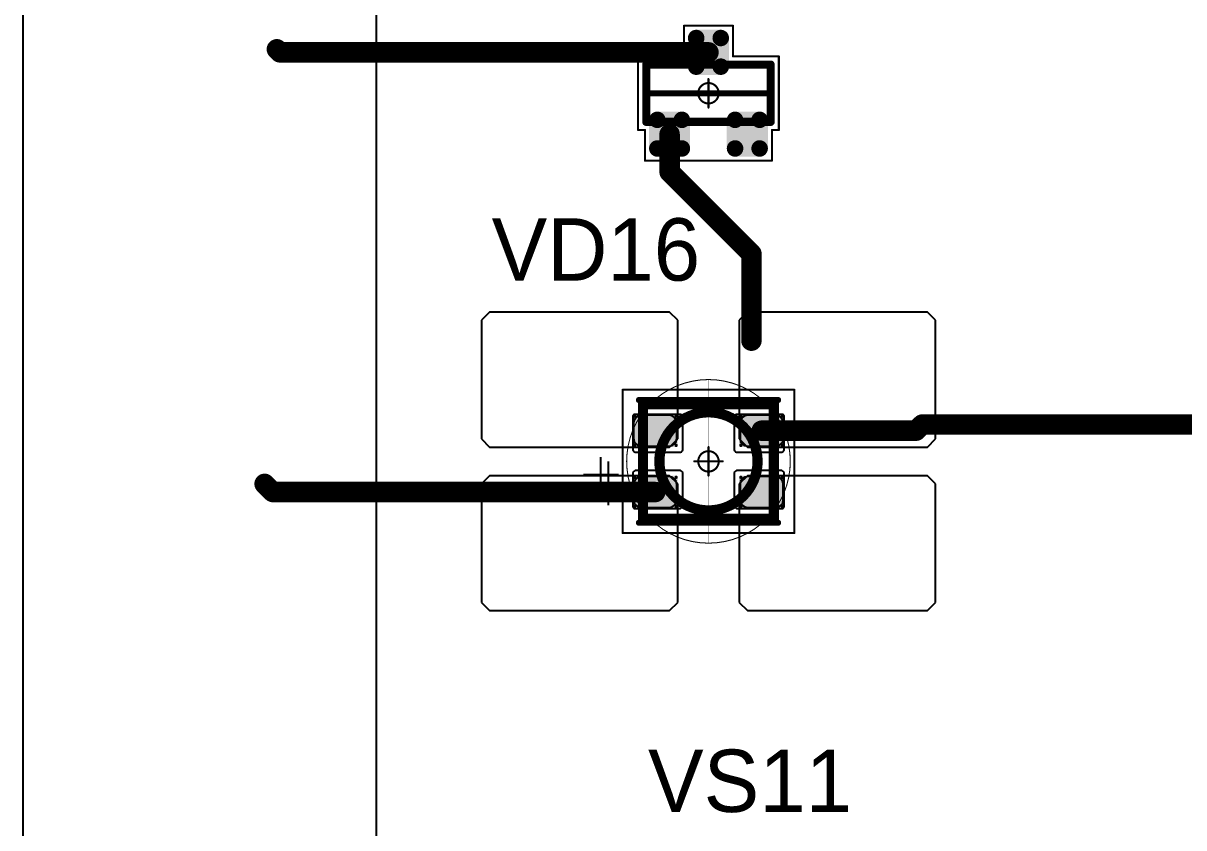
# Model space of a CAD drawing. Header units: millimetres. Extents: x 0 to 400, y 0 to 511.
# Drawn here: x 43.25 to 71.62, y 112.54 to 132.21 of the extents above; entities that cross this region are included whole.
import ezdxf

# ---------------------------------------------------------------- set-up
doc = ezdxf.new("R2010")
doc.units = ezdxf.units.MM
for name, color, linetype in [('Mechanical13', 56, 'Continuous'), ('Mechanical15', 56, 'Continuous'), ('Mechanical2', 216, 'Continuous'), ('TopLayer', 1, 'Continuous'), ('TopOverlay', 2, 'Continuous'), ('TopPaste', 8, 'Continuous'), ('TopSolder', 216, 'Continuous')]:
    doc.layers.add(name, color=color, linetype=linetype)

# ---------------------------------------------------------------- blocks, each defined once
blk = doc.blocks.new('SOT23_581')
at = {"layer": 'Mechanical13', "const_width": 0.2}
for points in [[(-0.7, 1.52), (0.7, 1.52)], [(-0.7, 1.52), (-0.7, -1.52)], [(0.7, 1.52), (0.7, -1.52)], [(-0.7, -1.52), (0.7, -1.52)]]:
    blk.add_lwpolyline(points, dxfattribs=at)
at = {"layer": 'Mechanical13', "const_width": 0.1}
for points in [[(-0.75, 1.52, 1), (-0.65, 1.52, 1)], [(-0.75, 1.52, 1), (-0.65, 1.52, 1)], [(0.65, 1.52, 1), (0.75, 1.52, 1)], [(0.65, 1.52, 1), (0.75, 1.52, 1)], [(-0.75, -1.52, 1), (-0.65, -1.52, 1)], [(-0.75, -1.52, 1), (-0.65, -1.52, 1)], [(0.65, -1.52, 1), (0.75, -1.52, 1)], [(0.65, -1.52, 1), (0.75, -1.52, 1)]]:
    blk.add_lwpolyline(points, format="xyb", close=True, dxfattribs=at)
at = {"layer": 'Mechanical15', "const_width": 0.05}
for points in [[(-0.9, 1.72), (-0.9, 1.55)], [(-0.9, 1.72), (0.9, 1.72)], [(0.9, 1.72), (0.9, 0.6)], [(-1.65, 1.55), (-1.65, -1.55)], [(-1.65, 1.55), (-0.9, 1.55)], [(0.9, 0.6), (1.65, 0.6)], [(1.65, 0.6), (1.65, -0.6)], [(0, 0.35), (0, -0.35)], [(-0.35, 0), (0.35, 0)], [(0.9, -0.6), (1.65, -0.6)], [(0.9, -0.6), (0.9, -1.72)], [(-1.65, -1.55), (-0.9, -1.55)], [(-0.9, -1.55), (-0.9, -1.72)], [(-0.9, -1.72), (0.9, -1.72)]]:
    blk.add_lwpolyline(points, dxfattribs=at)
at = {"layer": 'Mechanical15'}
for points, const_width in [([(-0.913, 1.72, 1), (-0.888, 1.72, 1)], 0.025), ([(-0.913, 1.72, 1), (-0.888, 1.72, 1)], 0.025), ([(0.888, 1.72, 1), (0.913, 1.72, 1)], 0.025), ([(0.888, 1.72, 1), (0.913, 1.72, 1)], 0.025), ([(-1.662, 1.55, 1), (-1.637, 1.55, 1)], 0.025), ([(-1.662, 1.55, 1), (-1.637, 1.55, 1)], 0.025), ([(-0.913, 1.55, 1), (-0.888, 1.55, 1)], 0.025), ([(-0.913, 1.55, 1), (-0.888, 1.55, 1)], 0.025), ([(0.888, 0.6, 1), (0.913, 0.6, 1)], 0.025), ([(0.888, 0.6, 1), (0.913, 0.6, 1)], 0.025), ([(1.637, 0.6, 1), (1.662, 0.6, 1)], 0.025), ([(1.637, 0.6, 1), (1.662, 0.6, 1)], 0.025), ([(-0.012, 0.35, 1), (0.012, 0.35, 1)], 0.025), ([(-0.362, 0, 1), (-0.337, 0, 1)], 0.025), ([(0.25, 0, 1), (-0.25, 0, 1)], 0.05), ([(-0.262, 0, 1), (-0.238, 0, 1)], 0.025), ([(0.238, 0, 1), (0.262, 0, 1)], 0.025), ([(0.337, 0, 1), (0.362, 0, 1)], 0.025), ([(-0.012, -0.35, 1), (0.012, -0.35, 1)], 0.025), ([(0.888, -0.6, 1), (0.913, -0.6, 1)], 0.025), ([(0.888, -0.6, 1), (0.913, -0.6, 1)], 0.025), ([(1.637, -0.6, 1), (1.662, -0.6, 1)], 0.025), ([(1.637, -0.6, 1), (1.662, -0.6, 1)], 0.025), ([(-1.662, -1.55, 1), (-1.637, -1.55, 1)], 0.025), ([(-1.662, -1.55, 1), (-1.637, -1.55, 1)], 0.025), ([(-0.913, -1.55, 1), (-0.888, -1.55, 1)], 0.025), ([(-0.913, -1.55, 1), (-0.888, -1.55, 1)], 0.025), ([(-0.913, -1.72, 1), (-0.888, -1.72, 1)], 0.025), ([(-0.913, -1.72, 1), (-0.888, -1.72, 1)], 0.025), ([(0.888, -1.72, 1), (0.913, -1.72, 1)], 0.025), ([(0.888, -1.72, 1), (0.913, -1.72, 1)], 0.025)]:
    blk.add_lwpolyline(points, format="xyb", close=True, dxfattribs=dict(at, const_width=const_width))
at = {"layer": 'TopLayer', "const_width": 0.1}
for points in [[(-1.4, 1.25, 1), (-1.3, 1.25, 1)], [(-0.7, 1.25, 1), (-0.6, 1.25, 1)], [(-1.4, 0.65, 1), (-1.3, 0.65, 1)], [(-0.7, 0.65, 1), (-0.6, 0.65, 1)], [(0.6, 0.3, 1), (0.7, 0.3, 1)], [(1.3, 0.3, 1), (1.4, 0.3, 1)], [(0.6, -0.3, 1), (0.7, -0.3, 1)], [(1.3, -0.3, 1), (1.4, -0.3, 1)], [(-1.4, -0.65, 1), (-1.3, -0.65, 1)], [(-0.7, -0.65, 1), (-0.6, -0.65, 1)], [(-1.4, -1.25, 1), (-1.3, -1.25, 1)], [(-0.7, -1.25, 1), (-0.6, -1.25, 1)]]:
    blk.add_lwpolyline(points, format="xyb", close=True, dxfattribs=at)
at = {"layer": 'TopLayer'}
for points in [[(-1.45, 1.25), (-1.45, 0.65), (-0.55, 1.25), (-0.55, 0.65)], [(-1.35, 1.35), (-1.35, 0.55), (-0.65, 1.35), (-0.65, 0.55)], [(0.55, 0.3), (0.55, -0.3), (1.45, 0.3), (1.45, -0.3)], [(0.65, 0.4), (0.65, -0.4), (1.35, 0.4), (1.35, -0.4)], [(-1.35, -0.55), (-1.35, -1.35), (-0.65, -0.55), (-0.65, -1.35)], [(-1.45, -0.65), (-1.45, -1.25), (-0.55, -0.65), (-0.55, -1.25)]]:
    blk.add_solid(points, dxfattribs=at)
at = {"layer": 'TopOverlay', "const_width": 0.15}
blk.add_lwpolyline([(0, 1.5), (0, -1.5)], dxfattribs=at)
at = {"layer": 'TopOverlay', "const_width": 0.075}
for points in [[(-0.038, 1.5, 1), (0.038, 1.5, 1)], [(-0.038, -1.5, 1), (0.038, -1.5, 1)]]:
    blk.add_lwpolyline(points, format="xyb", close=True, dxfattribs=at)
at = {"layer": 'TopPaste', "const_width": 0.075}
for points in [[(-1.387, 1.25, 1), (-1.313, 1.25, 1)], [(-0.687, 1.25, 1), (-0.613, 1.25, 1)], [(-1.387, 0.65, 1), (-1.313, 0.65, 1)], [(-0.687, 0.65, 1), (-0.613, 0.65, 1)], [(0.613, 0.3, 1), (0.687, 0.3, 1)], [(1.313, 0.3, 1), (1.387, 0.3, 1)], [(0.613, -0.3, 1), (0.687, -0.3, 1)], [(1.313, -0.3, 1), (1.387, -0.3, 1)], [(-1.387, -0.65, 1), (-1.313, -0.65, 1)], [(-0.687, -0.65, 1), (-0.613, -0.65, 1)], [(-1.387, -1.25, 1), (-1.313, -1.25, 1)], [(-0.687, -1.25, 1), (-0.613, -1.25, 1)]]:
    blk.add_lwpolyline(points, format="xyb", close=True, dxfattribs=at)
at = {"layer": 'TopPaste'}
for points in [[(-1.425, 1.25), (-1.425, 0.65), (-0.575, 1.25), (-0.575, 0.65)], [(-1.35, 1.325), (-1.35, 0.575), (-0.65, 1.325), (-0.65, 0.575)], [(0.575, 0.3), (0.575, -0.3), (1.425, 0.3), (1.425, -0.3)], [(0.65, 0.375), (0.65, -0.375), (1.35, 0.375), (1.35, -0.375)], [(-1.425, -0.65), (-1.425, -1.25), (-0.575, -0.65), (-0.575, -1.25)], [(-1.35, -0.575), (-1.35, -1.325), (-0.65, -0.575), (-0.65, -1.325)]]:
    blk.add_solid(points, dxfattribs=at)
at = {"layer": 'TopSolder', "const_width": 0.202}
for points in [[(-1.451, 1.25, 1), (-1.249, 1.25, 1)], [(-0.751, 1.25, 1), (-0.549, 1.25, 1)], [(-1.451, 0.65, 1), (-1.249, 0.65, 1)], [(-0.751, 0.65, 1), (-0.549, 0.65, 1)], [(0.549, 0.3, 1), (0.751, 0.3, 1)], [(1.249, 0.3, 1), (1.451, 0.3, 1)], [(0.549, -0.3, 1), (0.751, -0.3, 1)], [(1.249, -0.3, 1), (1.451, -0.3, 1)], [(-1.451, -0.65, 1), (-1.249, -0.65, 1)], [(-0.751, -0.65, 1), (-0.549, -0.65, 1)], [(-1.451, -1.25, 1), (-1.249, -1.25, 1)], [(-0.751, -1.25, 1), (-0.549, -1.25, 1)]]:
    blk.add_lwpolyline(points, format="xyb", close=True, dxfattribs=at)
at = {"layer": 'TopSolder'}
for points in [[(-1.35, 1.452), (-1.35, 0.448), (-0.65, 1.452), (-0.65, 0.448)], [(-1.552, 1.25), (-1.552, 0.65), (-0.448, 1.25), (-0.448, 0.65)], [(0.448, 0.3), (0.448, -0.3), (1.552, 0.3), (1.552, -0.3)], [(0.65, 0.502), (0.65, -0.502), (1.35, 0.502), (1.35, -0.502)], [(-1.35, -0.448), (-1.35, -1.452), (-0.65, -0.448), (-0.65, -1.452)], [(-1.552, -0.65), (-1.552, -1.25), (-0.448, -0.65), (-0.448, -1.25)]]:
    blk.add_solid(points, dxfattribs=at)
blk = doc.blocks.new('E65F_785')
at = {"layer": 'Mechanical13'}
for p, q in [((2.441, 1.071), (2.441, 0)), ((1.905, 0.536), (2.976, 0.536))]:
    blk.add_line(p, q, dxfattribs=at)
at = {"layer": 'Mechanical13', "const_width": 0.25}
for points in [[(-1.6, 1.4), (-1.6, -1.4)], [(1.6, 1.4), (-1.6, 1.4)], [(1.6, 1.4), (1.6, -1.4)], [(1.6, -1.4), (-1.6, -1.4)]]:
    blk.add_lwpolyline(points, dxfattribs=at)
at = {"layer": 'Mechanical13'}
for points, const_width in [([(-1.663, 1.4, 1), (-1.538, 1.4, 1)], 0.125), ([(-1.663, 1.4, 1), (-1.538, 1.4, 1)], 0.125), ([(1.537, 1.4, 1), (1.662, 1.4, 1)], 0.125), ([(1.537, 1.4, 1), (1.662, 1.4, 1)], 0.125), ([(1.2, 0, 1), (-1.2, 0, 1)], 0.25), ([(-1.263, 0, 1), (-1.138, 0, 1)], 0.125), ([(1.137, 0, 1), (1.262, 0, 1)], 0.125), ([(-1.663, -1.4, 1), (-1.538, -1.4, 1)], 0.125), ([(-1.663, -1.4, 1), (-1.538, -1.4, 1)], 0.125), ([(1.537, -1.4, 1), (1.662, -1.4, 1)], 0.125), ([(1.537, -1.4, 1), (1.662, -1.4, 1)], 0.125)]:
    blk.add_lwpolyline(points, format="xyb", close=True, dxfattribs=dict(at, const_width=const_width))
at = {"layer": 'Mechanical15', "const_width": 0.05}
for points in [[(2.1, 1.75), (-2.1, 1.75)], [(-2.1, 1.75), (-2.1, -1.75)], [(2.1, 1.75), (2.1, -1.75)], [(0, -0.35), (0, 0.35)], [(0, -0.35), (0, 0.35)], [(0.35, 0), (-0.35, 0)], [(0.35, 0), (-0.35, 0)], [(2.1, -1.75), (-2.1, -1.75)]]:
    blk.add_lwpolyline(points, dxfattribs=at)
at = {"layer": 'Mechanical15'}
for points, const_width in [([(-2.113, 1.75, 1), (-2.088, 1.75, 1)], 0.025), ([(-2.113, 1.75, 1), (-2.088, 1.75, 1)], 0.025), ([(2.087, 1.75, 1), (2.112, 1.75, 1)], 0.025), ([(2.087, 1.75, 1), (2.112, 1.75, 1)], 0.025), ([(-0.013, 0.35, 1), (0.012, 0.35, 1)], 0.025), ([(-0.013, 0.35, 1), (0.012, 0.35, 1)], 0.025), ([(-0.363, 0, 1), (-0.338, 0, 1)], 0.025), ([(-0.363, 0, 1), (-0.338, 0, 1)], 0.025), ([(0.25, 0, 1), (-0.25, 0, 1)], 0.05), ([(0.25, 0, 1), (-0.25, 0, 1)], 0.05), ([(-0.263, 0, 1), (-0.238, 0, 1)], 0.025), ([(-0.263, 0, 1), (-0.238, 0, 1)], 0.025), ([(0.237, 0, 1), (0.262, 0, 1)], 0.025), ([(0.237, 0, 1), (0.262, 0, 1)], 0.025), ([(0.337, 0, 1), (0.362, 0, 1)], 0.025), ([(0.337, 0, 1), (0.362, 0, 1)], 0.025), ([(-0.013, -0.35, 1), (0.012, -0.35, 1)], 0.025), ([(-0.013, -0.35, 1), (0.012, -0.35, 1)], 0.025), ([(-2.113, -1.75, 1), (-2.088, -1.75, 1)], 0.025), ([(-2.113, -1.75, 1), (-2.088, -1.75, 1)], 0.025), ([(2.087, -1.75, 1), (2.112, -1.75, 1)], 0.025), ([(2.087, -1.75, 1), (2.112, -1.75, 1)], 0.025)]:
    blk.add_lwpolyline(points, format="xyb", close=True, dxfattribs=dict(at, const_width=const_width))
at = {"layer": 'TopLayer'}
for p, q in [((-5.35, 3.65), (-5.55, 3.45)), ((-5.55, 3.45), (-5.55, 3.45)), ((-5.55, 3.45), (-5.55, 0.55)), ((-0.95, 3.65), (-5.35, 3.65)), ((-5.35, 3.65), (-5.35, 3.65)), ((-0.75, 3.45), (-0.95, 3.65)), ((-0.75, 0.55), (-0.75, 3.45)), ((0.95, 3.65), (0.75, 3.45)), ((0.75, 3.45), (0.75, 3.45)), ((0.75, 3.45), (0.75, 0.55)), ((5.35, 3.65), (0.95, 3.65)), ((0.95, 3.65), (0.95, 3.65)), ((5.55, 3.45), (5.35, 3.65)), ((5.55, 0.55), (5.55, 3.45)), ((-5.55, 0.55), (-5.35, 0.35)), ((-5.35, 0.35), (-0.95, 0.35)), ((-0.95, 0.35), (-0.75, 0.55)), ((0.75, 0.55), (0.95, 0.35)), ((0.95, 0.35), (5.35, 0.35)), ((5.35, 0.35), (5.55, 0.55)), ((-5.35, -0.35), (-5.55, -0.55)), ((-5.55, -0.55), (-5.55, -0.55)), ((-5.55, -0.55), (-5.55, -3.45)), ((-0.95, -0.35), (-5.35, -0.35)), ((-5.35, -0.35), (-5.35, -0.35)), ((-0.75, -0.55), (-0.95, -0.35)), ((-0.75, -3.45), (-0.75, -0.55)), ((0.95, -0.35), (0.75, -0.55)), ((0.75, -0.55), (0.75, -0.55)), ((0.75, -0.55), (0.75, -3.45)), ((5.35, -0.35), (0.95, -0.35)), ((0.95, -0.35), (0.95, -0.35)), ((5.55, -0.55), (5.35, -0.35)), ((5.55, -3.45), (5.55, -0.55)), ((-5.55, -3.45), (-5.35, -3.65)), ((-5.35, -3.65), (-0.95, -3.65)), ((-0.95, -3.65), (-0.75, -3.45)), ((0.75, -3.45), (0.95, -3.65)), ((0.95, -3.65), (5.35, -3.65)), ((5.35, -3.65), (5.55, -3.45))]:
    blk.add_line(p, q, dxfattribs=at)
at = {"layer": 'TopLayer', "const_width": 0.04}
for points in [[(-1.83, 1.11, 1), (-1.79, 1.11, 1)], [(-0.81, 1.11, 1), (-0.77, 1.11, 1)], [(0.77, 1.11, 1), (0.81, 1.11, 1)], [(1.79, 1.11, 1), (1.83, 1.11, 1)], [(-1.83, 0.39, 1), (-1.79, 0.39, 1)], [(-0.81, 0.39, 1), (-0.77, 0.39, 1)], [(0.77, 0.39, 1), (0.81, 0.39, 1)], [(1.79, 0.39, 1), (1.83, 0.39, 1)], [(-1.83, -0.39, 1), (-1.79, -0.39, 1)], [(-0.81, -0.39, 1), (-0.77, -0.39, 1)], [(0.77, -0.39, 1), (0.81, -0.39, 1)], [(1.79, -0.39, 1), (1.83, -0.39, 1)], [(-1.83, -1.11, 1), (-1.79, -1.11, 1)], [(-0.81, -1.11, 1), (-0.77, -1.11, 1)], [(0.77, -1.11, 1), (0.81, -1.11, 1)], [(1.79, -1.11, 1), (1.83, -1.11, 1)]]:
    blk.add_lwpolyline(points, format="xyb", close=True, dxfattribs=at)
at = {"layer": 'TopLayer'}
for points in [[(-1.81, 1.15), (-1.81, 0.35), (-0.79, 1.15), (-0.79, 0.35)], [(0.79, 1.15), (0.79, 0.35), (1.81, 1.15), (1.81, 0.35)], [(-1.85, 1.11), (-1.85, 0.39), (-0.75, 1.11), (-0.75, 0.39)], [(0.75, 1.11), (0.75, 0.39), (1.85, 1.11), (1.85, 0.39)], [(-1.85, -0.39), (-1.85, -1.11), (-0.75, -0.39), (-0.75, -1.11)], [(-1.81, -0.35), (-1.81, -1.15), (-0.79, -0.35), (-0.79, -1.15)], [(0.75, -0.39), (0.75, -1.11), (1.85, -0.39), (1.85, -1.11)], [(0.79, -0.35), (0.79, -1.15), (1.81, -0.35), (1.81, -1.15)]]:
    blk.add_solid(points, dxfattribs=at)
at = {"layer": 'TopOverlay'}
for p, q in [((2.628, 0.757), (2.628, -0.1)), ((2.2, 0.328), (3.057, 0.328))]:
    blk.add_line(p, q, dxfattribs=at)
at = {"layer": 'TopOverlay', "const_width": 0.15}
for points in [[(1.7, 1.5), (-1.7, 1.5)], [(1.7, -1.5), (-1.7, -1.5)]]:
    blk.add_lwpolyline(points, dxfattribs=at)
at = {"layer": 'TopOverlay', "const_width": 0.075}
for points in [[(-1.738, 1.5, 1), (-1.663, 1.5, 1)], [(1.662, 1.5, 1), (1.737, 1.5, 1)], [(-1.738, -1.5, 1), (-1.663, -1.5, 1)], [(1.662, -1.5, 1), (1.737, -1.5, 1)]]:
    blk.add_lwpolyline(points, format="xyb", close=True, dxfattribs=at)
at = {"layer": 'TopPaste'}
for p, q in [((-1.814, 1.011), (-1.829, 0.938)), ((-1.829, 0.938), (-1.829, 0.562)), ((-1.773, 1.073), (-1.814, 1.011)), ((-1.711, 1.114), (-1.773, 1.073)), ((-1.638, 1.129), (-1.711, 1.114)), ((-0.963, 1.129), (-1.638, 1.129)), ((-0.889, 1.114), (-0.963, 1.129)), ((-0.827, 1.073), (-0.889, 1.114)), ((-0.786, 1.011), (-0.827, 1.073)), ((-0.771, 0.938), (-0.786, 1.011)), ((-0.771, 0.562), (-0.771, 0.938)), ((0.786, 1.011), (0.771, 0.938)), ((0.771, 0.938), (0.771, 0.562)), ((0.827, 1.073), (0.786, 1.011)), ((0.889, 1.114), (0.827, 1.073)), ((0.962, 1.129), (0.889, 1.114)), ((1.637, 1.129), (0.962, 1.129)), ((1.711, 1.114), (1.637, 1.129)), ((1.773, 1.073), (1.711, 1.114)), ((1.814, 1.011), (1.773, 1.073)), ((1.829, 0.938), (1.814, 1.011)), ((1.829, 0.562), (1.829, 0.938)), ((-1.829, 0.562), (-1.814, 0.489)), ((-1.814, 0.489), (-1.773, 0.427)), ((-1.773, 0.427), (-1.711, 0.386)), ((-1.711, 0.386), (-1.638, 0.371)), ((-1.638, 0.371), (-0.963, 0.371)), ((-0.963, 0.371), (-0.889, 0.386)), ((-0.889, 0.386), (-0.827, 0.427)), ((-0.827, 0.427), (-0.786, 0.489)), ((-0.786, 0.489), (-0.771, 0.562)), ((0.771, 0.562), (0.786, 0.489)), ((0.786, 0.489), (0.827, 0.427)), ((0.827, 0.427), (0.889, 0.386)), ((0.889, 0.386), (0.962, 0.371)), ((0.962, 0.371), (1.637, 0.371)), ((1.637, 0.371), (1.711, 0.386)), ((1.711, 0.386), (1.773, 0.427)), ((1.773, 0.427), (1.814, 0.489)), ((1.814, 0.489), (1.829, 0.562)), ((-1.814, -0.489), (-1.829, -0.563)), ((-1.829, -0.563), (-1.829, -0.938)), ((-1.773, -0.427), (-1.814, -0.489)), ((-1.711, -0.386), (-1.773, -0.427)), ((-1.638, -0.371), (-1.711, -0.386)), ((-0.963, -0.371), (-1.638, -0.371)), ((-0.889, -0.386), (-0.963, -0.371)), ((-0.827, -0.427), (-0.889, -0.386)), ((-0.786, -0.489), (-0.827, -0.427)), ((-0.771, -0.563), (-0.786, -0.489)), ((-0.771, -0.938), (-0.771, -0.563)), ((0.786, -0.489), (0.771, -0.563)), ((0.771, -0.563), (0.771, -0.938)), ((0.827, -0.427), (0.786, -0.489)), ((0.889, -0.386), (0.827, -0.427)), ((0.962, -0.371), (0.889, -0.386)), ((1.637, -0.371), (0.962, -0.371)), ((1.711, -0.386), (1.637, -0.371)), ((1.773, -0.427), (1.711, -0.386)), ((1.814, -0.489), (1.773, -0.427)), ((1.829, -0.563), (1.814, -0.489)), ((1.829, -0.938), (1.829, -0.563)), ((-1.829, -0.938), (-1.814, -1.011)), ((-1.814, -1.011), (-1.773, -1.073)), ((-1.773, -1.073), (-1.711, -1.114)), ((-1.711, -1.114), (-1.638, -1.129)), ((-1.638, -1.129), (-0.963, -1.129)), ((-0.963, -1.129), (-0.889, -1.114)), ((-0.889, -1.114), (-0.827, -1.073)), ((-0.827, -1.073), (-0.786, -1.011)), ((-0.786, -1.011), (-0.771, -0.938)), ((0.771, -0.938), (0.786, -1.011)), ((0.786, -1.011), (0.827, -1.073)), ((0.827, -1.073), (0.889, -1.114)), ((0.889, -1.114), (0.962, -1.129)), ((0.962, -1.129), (1.637, -1.129)), ((1.637, -1.129), (1.711, -1.114)), ((1.711, -1.114), (1.773, -1.073)), ((1.773, -1.073), (1.814, -1.011)), ((1.814, -1.011), (1.829, -0.938))]:
    blk.add_line(p, q, dxfattribs=at)
at = {"layer": 'TopSolder'}
for p, q in [((-1.828, 1.143), (-1.842, 1.129)), ((-1.81, 1.151), (-1.828, 1.143)), ((-1.8, 1.151), (-1.81, 1.151)), ((-0.7, 1.151), (-1.8, 1.151)), ((-0.685, 1.151), (-0.7, 1.151)), ((-0.7, 1.151), (-0.7, 1.151)), ((-0.658, 1.139), (-0.685, 1.151)), ((-0.636, 1.118), (-0.658, 1.139)), ((0.657, 1.139), (0.636, 1.118)), ((0.685, 1.151), (0.657, 1.139)), ((0.7, 1.151), (0.685, 1.151)), ((1.8, 1.151), (0.7, 1.151)), ((1.81, 1.151), (1.8, 1.151)), ((1.8, 1.151), (1.8, 1.151)), ((1.828, 1.143), (1.81, 1.151)), ((1.842, 1.129), (1.828, 1.143)), ((-1.842, 1.129), (-1.85, 1.111)), ((-1.85, 1.111), (-1.85, 1.101)), ((-1.85, 1.101), (-1.85, 1.101)), ((-1.85, 1.101), (-1.85, 0.301)), ((-0.625, 1.09), (-0.636, 1.118)), ((-0.625, 1.076), (-0.625, 1.09)), ((-0.625, 0.301), (-0.625, 1.076)), ((0.636, 1.118), (0.625, 1.09)), ((0.625, 1.09), (0.625, 1.076)), ((0.625, 1.076), (0.625, 1.076)), ((0.625, 1.076), (0.625, 0.301)), ((1.85, 1.111), (1.842, 1.129)), ((1.85, 1.101), (1.85, 1.111)), ((1.85, 0.301), (1.85, 1.101)), ((-1.85, 0.301), (-1.85, 0.286)), ((-1.85, 0.286), (-1.839, 0.258)), ((-0.636, 0.258), (-0.625, 0.286)), ((-0.625, 0.286), (-0.625, 0.301)), ((-0.625, 0.301), (-0.625, 0.301)), ((0.625, 0.301), (0.625, 0.286)), ((0.625, 0.286), (0.636, 0.258)), ((1.839, 0.258), (1.85, 0.286)), ((1.85, 0.286), (1.85, 0.301)), ((1.85, 0.301), (1.85, 0.301)), ((-1.839, 0.258), (-1.818, 0.237)), ((-1.818, 0.237), (-1.79, 0.226)), ((-1.79, 0.226), (-1.775, 0.226)), ((-1.775, 0.226), (-1.775, 0.226)), ((-1.775, 0.226), (-0.7, 0.226)), ((-0.7, 0.226), (-0.685, 0.226)), ((-0.685, 0.226), (-0.658, 0.237)), ((-0.658, 0.237), (-0.636, 0.258)), ((0.636, 0.258), (0.657, 0.237)), ((0.657, 0.237), (0.685, 0.226)), ((0.685, 0.226), (0.7, 0.226)), ((0.7, 0.226), (0.7, 0.226)), ((0.7, 0.226), (1.775, 0.226)), ((1.775, 0.226), (1.79, 0.226)), ((1.79, 0.226), (1.817, 0.237)), ((1.817, 0.237), (1.839, 0.258)), ((-1.839, -0.257), (-1.85, -0.285)), ((-1.818, -0.236), (-1.839, -0.257)), ((-1.79, -0.224), (-1.818, -0.236)), ((-1.775, -0.224), (-1.79, -0.224)), ((-0.7, -0.224), (-1.775, -0.224)), ((-0.685, -0.224), (-0.7, -0.224)), ((-0.7, -0.224), (-0.7, -0.224)), ((-0.658, -0.236), (-0.685, -0.224)), ((-0.636, -0.257), (-0.658, -0.236)), ((-0.625, -0.285), (-0.636, -0.257)), ((0.636, -0.257), (0.625, -0.285)), ((0.657, -0.236), (0.636, -0.257)), ((0.685, -0.224), (0.657, -0.236)), ((0.7, -0.224), (0.685, -0.224)), ((1.775, -0.224), (0.7, -0.224)), ((1.79, -0.224), (1.775, -0.224)), ((1.775, -0.224), (1.775, -0.224)), ((1.817, -0.236), (1.79, -0.224)), ((1.839, -0.257), (1.817, -0.236)), ((1.85, -0.285), (1.839, -0.257)), ((-1.85, -0.285), (-1.85, -0.299)), ((-1.85, -0.299), (-1.85, -0.299)), ((-1.85, -0.299), (-1.85, -1.099)), ((-0.625, -0.299), (-0.625, -0.285)), ((-0.625, -1.074), (-0.625, -0.299)), ((0.625, -0.285), (0.625, -0.299)), ((0.625, -0.299), (0.625, -0.299)), ((0.625, -0.299), (0.625, -1.074)), ((1.85, -0.299), (1.85, -0.285)), ((1.85, -1.099), (1.85, -0.299)), ((-1.85, -1.099), (-1.85, -1.109)), ((-1.85, -1.109), (-1.842, -1.128)), ((-1.842, -1.128), (-1.828, -1.142)), ((-0.658, -1.138), (-0.636, -1.117)), ((-0.636, -1.117), (-0.625, -1.089)), ((-0.625, -1.089), (-0.625, -1.074)), ((-0.625, -1.074), (-0.625, -1.074)), ((0.625, -1.074), (0.625, -1.089)), ((0.625, -1.089), (0.636, -1.117)), ((0.636, -1.117), (0.657, -1.138)), ((1.828, -1.142), (1.842, -1.128)), ((1.842, -1.128), (1.85, -1.109)), ((1.85, -1.109), (1.85, -1.099)), ((1.85, -1.099), (1.85, -1.099)), ((-1.828, -1.142), (-1.81, -1.149)), ((-1.81, -1.149), (-1.8, -1.149)), ((-1.8, -1.149), (-0.7, -1.149)), ((-1.8, -1.149), (-1.8, -1.149)), ((-0.7, -1.149), (-0.685, -1.149)), ((-0.685, -1.149), (-0.658, -1.138)), ((0.657, -1.138), (0.685, -1.149)), ((0.685, -1.149), (0.7, -1.149)), ((0.7, -1.149), (1.8, -1.149)), ((0.7, -1.149), (0.7, -1.149)), ((1.8, -1.149), (1.81, -1.149)), ((1.81, -1.149), (1.828, -1.142))]:
    blk.add_line(p, q, dxfattribs=at)

msp = doc.modelspace()

# ---------------------------------------------------------------- linework, layer by layer
at = {"layer": 'Mechanical2'}
for points, const_width in [([(62, 121.5, 1), (58, 121.5, 1)], 0.0254), ([(60, 123.5, 1), (60, 123.5, 1)], 0.0005), ([(57.994, 121.5, 1), (58.006, 121.5, 1)], 0.0127), ([(58, 121.5, 1), (58, 121.5, 1)], 0.0005), ([(61.994, 121.5, 1), (62.006, 121.5, 1)], 0.0127), ([(62, 121.5, 1), (62, 121.5, 1)], 0.0005), ([(60, 119.5, 1), (60, 119.5, 1)], 0.0005)]:
    msp.add_lwpolyline(points, format="xyb", close=True, dxfattribs=dict(at, const_width=const_width))
at = {"layer": 'Mechanical2', "const_width": 0.001}
for points in [[(60, 119.5), (60, 123.5)], [(58, 121.5), (62, 121.5)]]:
    msp.add_lwpolyline(points, dxfattribs=at)
at = {"layer": 'TopLayer'}
for p, q in [((51.875, 354.6), (51.875, 16.5)), ((43.25, 8), (43.25, 346))]:
    msp.add_line(p, q, dxfattribs=at)
at = {"layer": 'TopLayer', "const_width": 0.5}
for points in [[(49.45, 131.575), (49.525, 131.5)], [(49.525, 131.5), (60, 131.5)], [(59.05, 128.575), (59.05, 129.5)], [(59.05, 128.575), (61.05, 126.575)], [(61.05, 124.45), (61.05, 126.575)], [(65.075, 122.25), (65.225, 122.4)], [(65.225, 122.4), (73.487, 122.4)], [(61.3, 122.25), (65.075, 122.25)], [(49.15, 120.95), (49.35, 120.75)], [(49.35, 120.75), (58.7, 120.75)]]:
    msp.add_lwpolyline(points, dxfattribs=at)
at = {"layer": 'TopLayer', "const_width": 0.25}
for points in [[(49.325, 131.575, 1), (49.575, 131.575, 1)], [(49.4, 131.5, 1), (49.65, 131.5, 1)], [(49.4, 131.5, 1), (49.65, 131.5, 1)], [(59.875, 131.5, 1), (60.125, 131.5, 1)], [(58.925, 129.5, 1), (59.175, 129.5, 1)], [(58.925, 128.575, 1), (59.175, 128.575, 1)], [(58.925, 128.575, 1), (59.175, 128.575, 1)], [(60.925, 126.575, 1), (61.175, 126.575, 1)], [(60.925, 126.575, 1), (61.175, 126.575, 1)], [(60.925, 124.45, 1), (61.175, 124.45, 1)], [(65.1, 122.4, 1), (65.35, 122.4, 1)], [(65.1, 122.4, 1), (65.35, 122.4, 1)], [(61.175, 122.25, 1), (61.425, 122.25, 1)], [(64.95, 122.25, 1), (65.2, 122.25, 1)], [(64.95, 122.25, 1), (65.2, 122.25, 1)], [(49.025, 120.95, 1), (49.275, 120.95, 1)], [(49.225, 120.75, 1), (49.475, 120.75, 1)], [(49.225, 120.75, 1), (49.475, 120.75, 1)], [(58.575, 120.75, 1), (58.825, 120.75, 1)]]:
    msp.add_lwpolyline(points, format="xyb", close=True, dxfattribs=at)

# ---------------------------------------------------------------- block references
for name, p, rotation in [('SOT23_581', (60, 130.5), 90), ('E65F_785', (60, 121.5), 180)]:
    msp.add_blockref(name, p, dxfattribs=dict(rotation=rotation))

# ---------------------------------------------------------------- texts
at = {"layer": 'TopOverlay'}
for s, p in [('VD16', (54.699, 125.919)), ('VS11', (58.522, 112.928))]:
    msp.add_text(s, height=1.524, dxfattribs=at).set_placement(p)

doc.saveas('drawing.dxf')
